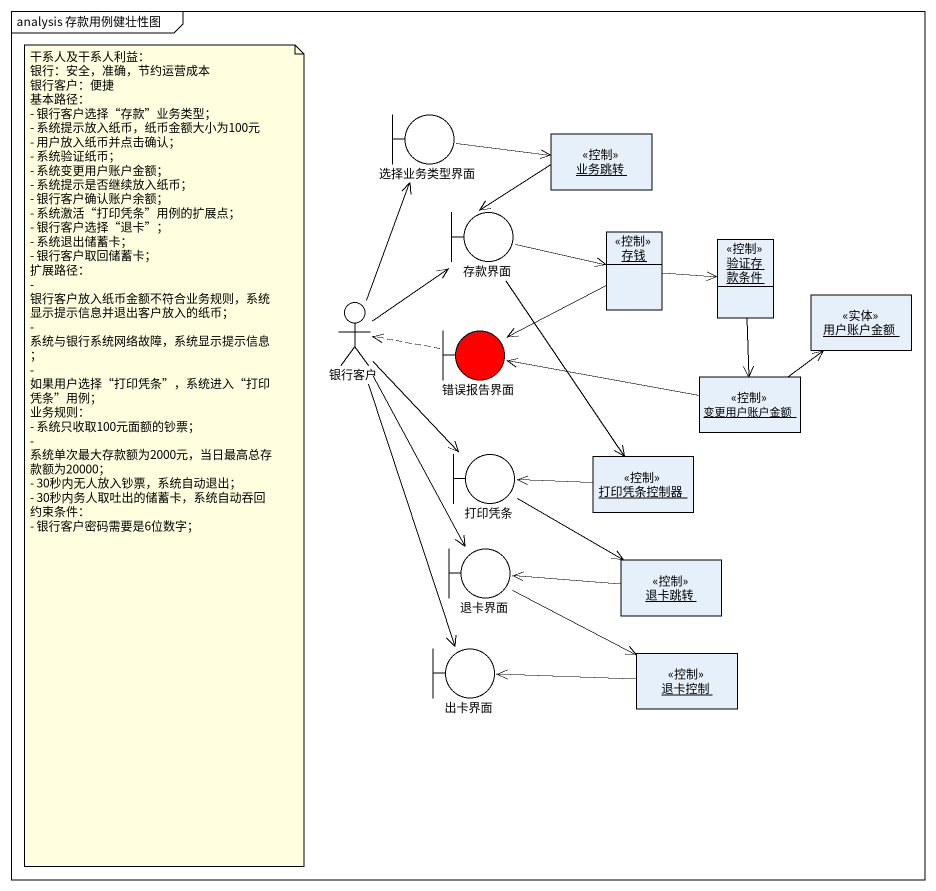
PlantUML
@startuml
mainframe analysis 存款用例健壮性图
allowmixing
hide circle
hide empty members
boundary 选择业务类型界面
object 业务跳转 <<控制>>
boundary 存款界面
object 存钱 <<控制>>
object 验证存款条件 <<控制>>
actor 银行客户
object 用户账户金额 <<实体>>
boundary 错误报告界面 #FF0000
object 变更用户账户金额 <<控制>>
boundary 打印凭条
object 打印凭条控制器 <<控制>>
boundary 退卡界面
object 退卡跳转 <<控制>>
boundary 出卡界面
object 退卡控制 <<控制>>
选择业务类型界面 -right-> 业务跳转
业务跳转 --> 存款界面
存款界面 -right-> 存钱
存款界面 --> 打印凭条控制器
存钱 -right-> 验证存款条件
存钱 --> 错误报告界面
验证存款条件 --> 变更用户账户金额
银行客户 -up-> 选择业务类型界面
银行客户 -up-> 存款界面
银行客户 --> 打印凭条
银行客户 --> 退卡界面
银行客户 --> 出卡界面
错误报告界面 .left.> 银行客户
变更用户账户金额 -up-> 用户账户金额
变更用户账户金额 -left-> 错误报告界面
打印凭条 -right-> 退卡跳转
打印凭条控制器 -left-> 打印凭条
退卡界面 -right-> 退卡控制
退卡跳转 -left-> 退卡界面
退卡控制 -left-> 出卡界面
note as N1
  干系人及干系人利益：
  银行：安全，准确，节约运营成本
  银行客户：便捷
  基本路径：
  - 银行客户选择“存款”业务类型；
  - 系统提示放入纸币，纸币金额大小为100元
  - 用户放入纸币并点击确认；
  - 系统验证纸币；
  - 系统变更用户账户金额；
  - 系统提示是否继续放入纸币；
  - 银行客户确认账户余额；
  - 系统激活“打印凭条”用例的扩展点；
  - 银行客户选择“退卡”；
  - 系统退出储蓄卡；
  - 银行客户取回储蓄卡；
  扩展路径：
  - 银行客户放入纸币金额不符合业务规则，系统显示提示信息并退出客户放入的纸币；
  - 系统与银行系统网络故障，系统显示提示信息；
  - 如果用户选择“打印凭条”，系统进入“打印凭条”用例；
  业务规则：
  - 系统只收取100元面额的钞票；
  - 系统单次最大存款额为2000元，当日最高总存款额为20000；
  - 30秒内无人放入钞票，系统自动退出；
  - 30秒内务人取吐出的储蓄卡，系统自动吞回
  约束条件：
  - 银行客户密码需要是6位数字；
end note
@enduml
